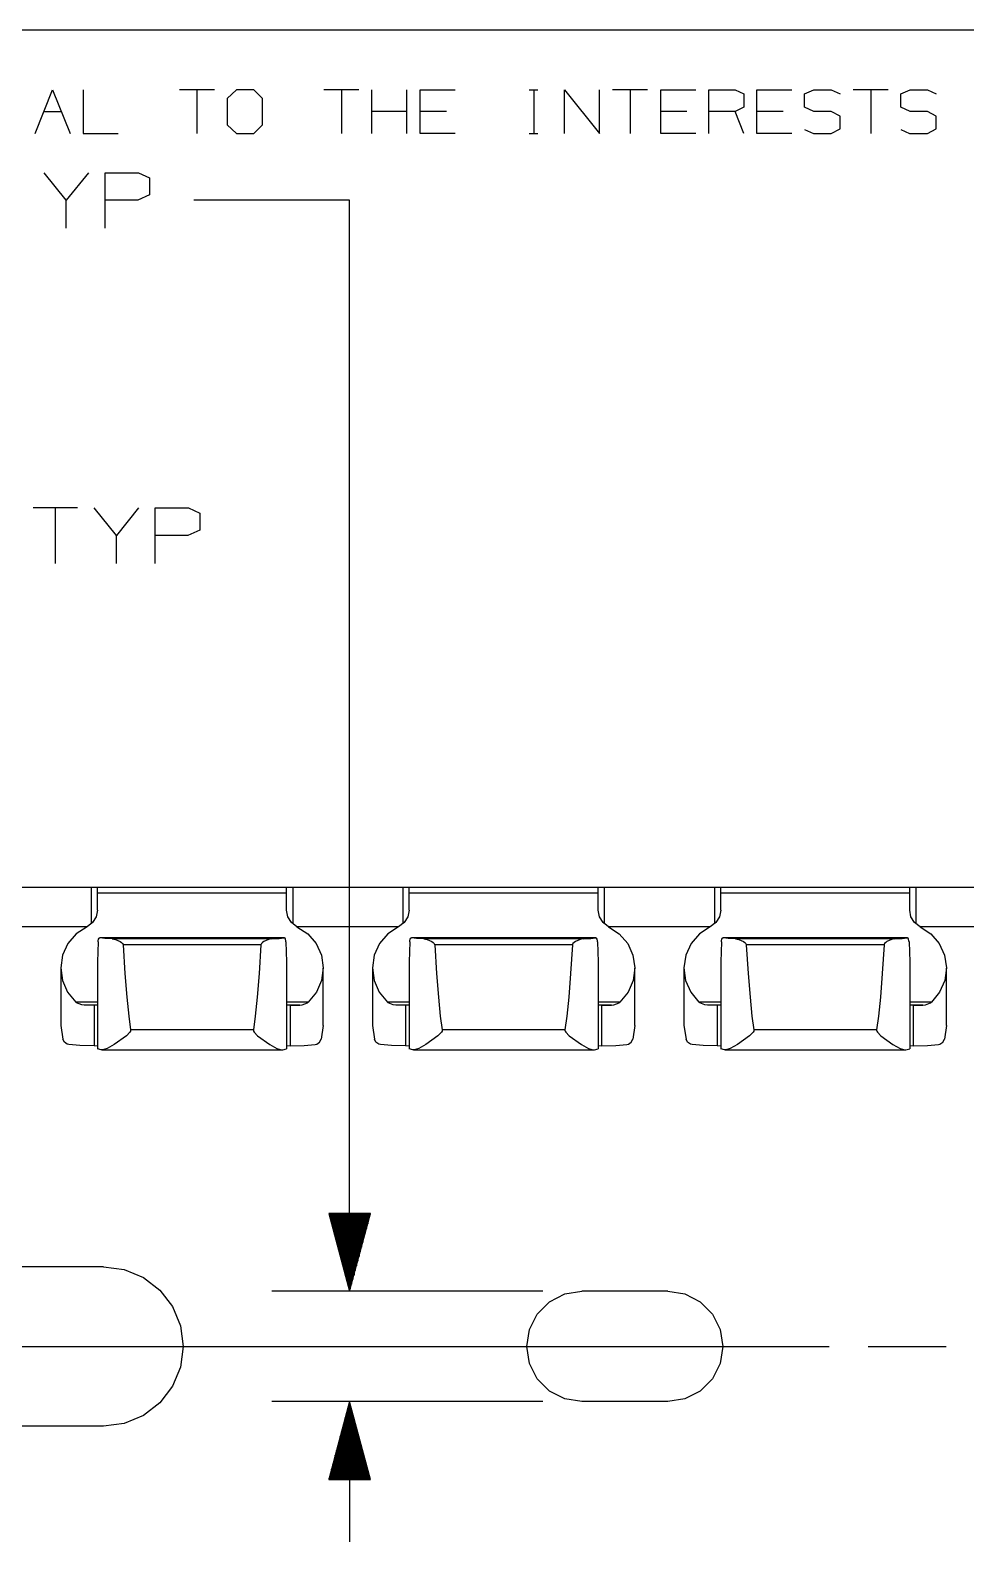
# Model space of a CAD drawing. Extents: x 0.6 to 16.4, y 0.4 to 10.6.
# Drawn here: x 7.643 to 9.144, y 8.216 to 10.642 of the extents above; entities that cross this region are included whole.
import ezdxf

# ---------------------------------------------------------------- set-up
doc = ezdxf.new("R2010")
doc.units = 0
doc.header["$MEASUREMENT"] = 0
doc.layers.add('1', color=7, linetype='Continuous')

msp = doc.modelspace()

# ---------------------------------------------------------------- linework, layer by layer
at = {"layer": '1', "color": 7, "linetype": 'Continuous'}
for p, q in [((16.369932, 10.641915), (0.633067, 10.641915)), ((7.651155, 10.476116), (7.679205, 10.546244)), ((7.679205, 10.546244), (7.707257, 10.476116)), ((7.728369, 10.546244), (7.728369, 10.476116)), ((7.9389, 10.546244), (7.882798, 10.546244)), ((7.910849, 10.546244), (7.910849, 10.476116)), ((7.974038, 10.546244), (7.959274, 10.532218)), ((7.959274, 10.532218), (7.959274, 10.490142)), ((8.002089, 10.546244), (7.974038, 10.546244)), ((8.016114, 10.532218), (8.002089, 10.546244)), ((8.016114, 10.490142), (8.016114, 10.532218)), ((8.170543, 10.546244), (8.114441, 10.546244)), ((8.142492, 10.546244), (8.142492, 10.476116)), ((8.191655, 10.476116), (8.191655, 10.546244)), ((8.247758, 10.476116), (8.247758, 10.546244)), ((8.268869, 10.476116), (8.268869, 10.546244)), ((8.268869, 10.546244), (8.324972, 10.546244)), ((8.443968, 10.546244), (8.457994, 10.546244)), ((8.451349, 10.546244), (8.451349, 10.476116)), ((8.500513, 10.476116), (8.500513, 10.546244)), ((8.500513, 10.546244), (8.556615, 10.476116)), ((8.556615, 10.476116), (8.556615, 10.546244)), ((8.63383, 10.546244), (8.577727, 10.546244)), ((8.605779, 10.546244), (8.605779, 10.476116)), ((8.654942, 10.476116), (8.654942, 10.546244)), ((8.654942, 10.546244), (8.711044, 10.546244)), ((8.732156, 10.476116), (8.732156, 10.546244)), ((8.732156, 10.546244), (8.774233, 10.546244)), ((8.774233, 10.546244), (8.788259, 10.5396)), ((8.788259, 10.5396), (8.788259, 10.518192)), ((8.809371, 10.476116), (8.809371, 10.546244)), ((8.809371, 10.546244), (8.865473, 10.546244)), ((8.885847, 10.5396), (8.900611, 10.546244)), ((8.885847, 10.518192), (8.885847, 10.5396)), ((8.900611, 10.546244), (8.928661, 10.546244)), ((8.928661, 10.546244), (8.942687, 10.5396)), ((9.019901, 10.546244), (8.963799, 10.546244)), ((8.991851, 10.546244), (8.991851, 10.476116)), ((9.040276, 10.5396), (9.055039, 10.546244)), ((9.040276, 10.518192), (9.040276, 10.5396)), ((9.055039, 10.546244), (9.083091, 10.546244)), ((9.083091, 10.546244), (9.097116, 10.5396)), ((7.66518, 10.511549), (7.693231, 10.511549)), ((8.247758, 10.511549), (8.191655, 10.511549)), ((8.310946, 10.511549), (8.268869, 10.511549)), ((8.697019, 10.511549), (8.654942, 10.511549)), ((8.774233, 10.511549), (8.732156, 10.511549)), ((8.788259, 10.518192), (8.774233, 10.511549)), ((8.788259, 10.476116), (8.774233, 10.511549)), ((8.851447, 10.511549), (8.809371, 10.511549)), ((8.900611, 10.511549), (8.885847, 10.518192)), ((8.928661, 10.511549), (8.900611, 10.511549)), ((8.942687, 10.504168), (8.928661, 10.511549)), ((8.942687, 10.483498), (8.942687, 10.504168)), ((9.055039, 10.511549), (9.040276, 10.518192)), ((9.083091, 10.511549), (9.055039, 10.511549)), ((9.097116, 10.504168), (9.083091, 10.511549)), ((9.097116, 10.483498), (9.097116, 10.504168)), ((7.959274, 10.490142), (7.974038, 10.476116)), ((8.002089, 10.476116), (8.016114, 10.490142)), ((8.885847, 10.482759), (8.899873, 10.476116)), ((8.928661, 10.476116), (8.942687, 10.483498)), ((9.040276, 10.482759), (9.054301, 10.476116)), ((9.083091, 10.476116), (9.097116, 10.483498)), ((7.728369, 10.476116), (7.784471, 10.476116)), ((7.974038, 10.476116), (8.002089, 10.476116)), ((8.324972, 10.476116), (8.268869, 10.476116)), ((8.443968, 10.476116), (8.457994, 10.476116)), ((8.711044, 10.476116), (8.654942, 10.476116)), ((8.865473, 10.476116), (8.809371, 10.476116)), ((8.899873, 10.476116), (8.928661, 10.476116)), ((9.054301, 10.476116), (9.083091, 10.476116)), ((7.701192, 10.369184), (7.665567, 10.413247)), ((7.736817, 10.413247), (7.701192, 10.369184)), ((7.763629, 10.324185), (7.763629, 10.413247)), ((7.763629, 10.413247), (7.817067, 10.413247)), ((7.817067, 10.413247), (7.834879, 10.40481)), ((7.834879, 10.40481), (7.834879, 10.377623)), ((7.701192, 10.324185), (7.701192, 10.369184)), ((7.81613, 10.369184), (7.763629, 10.369184)), ((7.834879, 10.377623), (7.81613, 10.369184)), ((8.155817, 10.369184), (7.905817, 10.369184)), ((8.155817, 8.618013), (8.155817, 10.369184)), ((7.719043, 9.875246), (7.647792, 9.875246)), ((7.683417, 9.875246), (7.683417, 9.786183)), ((7.78148, 9.831183), (7.745855, 9.875246)), ((7.817105, 9.875246), (7.78148, 9.831183)), ((7.843917, 9.786183), (7.843917, 9.875246)), ((7.843917, 9.875246), (7.897355, 9.875246)), ((7.897355, 9.875246), (7.915167, 9.866808)), ((7.915167, 9.866808), (7.915167, 9.839621)), ((7.78148, 9.786183), (7.78148, 9.831183)), ((7.896418, 9.831183), (7.843917, 9.831183)), ((7.915167, 9.839621), (7.896418, 9.831183)), ((7.74128, 9.265968), (7.56443, 9.265968)), ((7.748351, 9.265969), (7.74128, 9.265968)), ((7.74128, 9.265968), (7.74128, 9.207772)), ((7.75128, 9.265971), (7.748351, 9.265969)), ((8.05443, 9.266324), (7.75128, 9.266324)), ((7.75128, 9.263959), (7.75128, 9.266324)), ((7.75128, 9.257214), (7.75128, 9.263959)), ((8.05443, 9.257214), (7.75128, 9.257214)), ((7.75128, 9.229902), (7.75128, 9.257214)), ((8.05443, 9.263959), (8.05443, 9.266324)), ((8.057359, 9.265969), (8.05443, 9.265971)), ((8.05443, 9.257214), (8.05443, 9.263959)), ((8.05443, 9.229902), (8.05443, 9.257214)), ((8.06443, 9.265968), (8.057359, 9.265969)), ((8.241281, 9.265968), (8.06443, 9.265968)), ((8.06443, 9.265968), (8.06443, 9.207772)), ((8.248351, 9.265969), (8.241281, 9.265968)), ((8.241281, 9.265968), (8.241281, 9.207772)), ((8.25128, 9.265971), (8.248351, 9.265969)), ((8.55443, 9.266324), (8.25128, 9.266324)), ((8.25128, 9.263959), (8.25128, 9.266324)), ((8.25128, 9.257214), (8.25128, 9.263959)), ((8.55443, 9.257214), (8.25128, 9.257214)), ((8.25128, 9.229902), (8.25128, 9.257214)), ((8.55443, 9.263959), (8.55443, 9.266324)), ((8.557359, 9.265969), (8.55443, 9.265971)), ((8.55443, 9.257214), (8.55443, 9.263959)), ((8.55443, 9.229902), (8.55443, 9.257214)), ((8.56443, 9.265968), (8.557359, 9.265969)), ((8.741281, 9.265968), (8.56443, 9.265968)), ((8.56443, 9.265968), (8.56443, 9.207772)), ((8.748351, 9.265969), (8.741281, 9.265968)), ((8.741281, 9.265968), (8.741281, 9.207772)), ((8.75128, 9.265971), (8.748351, 9.265969)), ((9.05443, 9.266324), (8.75128, 9.266324)), ((8.75128, 9.263959), (8.75128, 9.266324)), ((8.75128, 9.257214), (8.75128, 9.263959)), ((9.05443, 9.257214), (8.75128, 9.257214)), ((8.75128, 9.229902), (8.75128, 9.257214)), ((9.05443, 9.263959), (9.05443, 9.266324)), ((9.057359, 9.265969), (9.05443, 9.265971)), ((9.05443, 9.257214), (9.05443, 9.263959)), ((9.05443, 9.229902), (9.05443, 9.257214)), ((9.06443, 9.265968), (9.057359, 9.265969)), ((9.241281, 9.265968), (9.06443, 9.265968)), ((9.06443, 9.265968), (9.06443, 9.207772)), ((7.749221, 9.219092), (7.743328, 9.209766)), ((7.75128, 9.229902), (7.749221, 9.219092)), ((8.056489, 9.219092), (8.05443, 9.229902)), ((8.062383, 9.209766), (8.056489, 9.219092)), ((8.249222, 9.219092), (8.243327, 9.209766)), ((8.25128, 9.229902), (8.249222, 9.219092)), ((8.556489, 9.219092), (8.55443, 9.229902)), ((8.562383, 9.209766), (8.556489, 9.219092)), ((8.749222, 9.219092), (8.743327, 9.209766)), ((8.75128, 9.229902), (8.749222, 9.219092)), ((9.056489, 9.219092), (9.05443, 9.229902)), ((9.062383, 9.209766), (9.056489, 9.219092)), ((7.733612, 9.202815), (7.572098, 9.202815)), ((7.73348, 9.202702), (7.572355, 9.202702)), ((7.734407, 9.203203), (7.717188, 9.191751)), ((7.743328, 9.209766), (7.734407, 9.203203)), ((8.071302, 9.203203), (8.062383, 9.209766)), ((8.071302, 9.203203), (8.088522, 9.191751)), ((8.233612, 9.202815), (8.072098, 9.202815)), ((8.23348, 9.202702), (8.072355, 9.202702)), ((8.234407, 9.203203), (8.217188, 9.191751)), ((8.243327, 9.209766), (8.234407, 9.203203)), ((8.571302, 9.203203), (8.562383, 9.209766)), ((8.571302, 9.203203), (8.588522, 9.191751)), ((8.733612, 9.202815), (8.572098, 9.202815)), ((8.73348, 9.202702), (8.572355, 9.202702)), ((8.734407, 9.203203), (8.717188, 9.191751)), ((8.743327, 9.209766), (8.734407, 9.203203)), ((9.071302, 9.203203), (9.062383, 9.209766)), ((9.071302, 9.203203), (9.088522, 9.191751)), ((9.233612, 9.202815), (9.072098, 9.202815)), ((9.233355, 9.202702), (9.072355, 9.202702)), ((7.703797, 9.176069), (7.695259, 9.157356)), ((7.717188, 9.191751), (7.703797, 9.176069)), ((7.7523, 9.178725), (7.75128, 9.146501)), ((7.7523, 9.178725), (7.75246, 9.180516)), ((7.75246, 9.180516), (7.752913, 9.182995)), ((7.752913, 9.182995), (7.753632, 9.184663)), ((7.753632, 9.184663), (7.754627, 9.185368)), ((7.754627, 9.185368), (7.755074, 9.185362)), ((8.050877, 9.185384), (7.754834, 9.185384)), ((8.050636, 9.185362), (7.755074, 9.185362)), ((7.763114, 9.184361), (7.755074, 9.185362)), ((7.774944, 9.18355), (7.763114, 9.184361)), ((8.030766, 9.18355), (7.774944, 9.18355)), ((7.774944, 9.18355), (7.780248, 9.182597)), ((7.780248, 9.182597), (7.787721, 9.179321)), ((7.787721, 9.179321), (7.789796, 9.177845)), ((7.789796, 9.177845), (7.791581, 9.175931)), ((7.791581, 9.175931), (7.79215, 9.174767)), ((7.79215, 9.174767), (7.792308, 9.173923)), ((8.013402, 9.173923), (7.792308, 9.173923)), ((7.792308, 9.173923), (7.795267, 9.127992)), ((8.013402, 9.173923), (8.010444, 9.127992)), ((8.01356, 9.174767), (8.013402, 9.173923)), ((8.014129, 9.175931), (8.01356, 9.174767)), ((8.015914, 9.177845), (8.014129, 9.175931)), ((8.017989, 9.179321), (8.015914, 9.177845)), ((8.025462, 9.182597), (8.017989, 9.179321)), ((8.030766, 9.18355), (8.025462, 9.182597)), ((8.030766, 9.18355), (8.042596, 9.184361)), ((8.042596, 9.184361), (8.050636, 9.185362)), ((8.051083, 9.185368), (8.050636, 9.185362)), ((8.052078, 9.184663), (8.051083, 9.185368)), ((8.052797, 9.182995), (8.052078, 9.184663)), ((8.05325, 9.180516), (8.052797, 9.182995)), ((8.05341, 9.178725), (8.05325, 9.180516)), ((8.05341, 9.178725), (8.05443, 9.146501)), ((8.088522, 9.191751), (8.101912, 9.176069)), ((8.101912, 9.176069), (8.110451, 9.157356)), ((8.203797, 9.176069), (8.195259, 9.157356)), ((8.217188, 9.191751), (8.203797, 9.176069)), ((8.2523, 9.178725), (8.25128, 9.146501)), ((8.2523, 9.178725), (8.25246, 9.180516)), ((8.25246, 9.180516), (8.252913, 9.182995)), ((8.252913, 9.182995), (8.253632, 9.184663)), ((8.253632, 9.184663), (8.254627, 9.185368)), ((8.254627, 9.185368), (8.255074, 9.185362)), ((8.550877, 9.185384), (8.254833, 9.185384)), ((8.550636, 9.185362), (8.255074, 9.185362)), ((8.263115, 9.184361), (8.255074, 9.185362)), ((8.274944, 9.18355), (8.263115, 9.184361)), ((8.530766, 9.18355), (8.274944, 9.18355)), ((8.274944, 9.18355), (8.280248, 9.182597)), ((8.280248, 9.182597), (8.287721, 9.179321)), ((8.287721, 9.179321), (8.289796, 9.177845)), ((8.289796, 9.177845), (8.291581, 9.175931)), ((8.291581, 9.175931), (8.29215, 9.174767)), ((8.29215, 9.174767), (8.292308, 9.173923)), ((8.513402, 9.173923), (8.292308, 9.173923)), ((8.292308, 9.173923), (8.295266, 9.127992)), ((8.513402, 9.173923), (8.510444, 9.127992)), ((8.51356, 9.174767), (8.513402, 9.173923)), ((8.514129, 9.175931), (8.51356, 9.174767)), ((8.515914, 9.177845), (8.514129, 9.175931)), ((8.517989, 9.179321), (8.515914, 9.177845)), ((8.525462, 9.182597), (8.517989, 9.179321)), ((8.530766, 9.18355), (8.525462, 9.182597)), ((8.530766, 9.18355), (8.542596, 9.184361)), ((8.542596, 9.184361), (8.550636, 9.185362)), ((8.551083, 9.185368), (8.550636, 9.185362)), ((8.552078, 9.184663), (8.551083, 9.185368)), ((8.552797, 9.182995), (8.552078, 9.184663)), ((8.55325, 9.180516), (8.552797, 9.182995)), ((8.55341, 9.178725), (8.55325, 9.180516)), ((8.55341, 9.178725), (8.55443, 9.146501)), ((8.588522, 9.191751), (8.601912, 9.176069)), ((8.601912, 9.176069), (8.610451, 9.157356)), ((8.703797, 9.176069), (8.695259, 9.157356)), ((8.717188, 9.191751), (8.703797, 9.176069)), ((8.7523, 9.178725), (8.75128, 9.146501)), ((8.7523, 9.178725), (8.75246, 9.180516)), ((8.75246, 9.180516), (8.752913, 9.182995)), ((8.752913, 9.182995), (8.753632, 9.184663)), ((8.753632, 9.184663), (8.754627, 9.185368)), ((8.754627, 9.185368), (8.755074, 9.185362)), ((9.050877, 9.185384), (8.754833, 9.185384)), ((9.050636, 9.185362), (8.755074, 9.185362)), ((8.763115, 9.184361), (8.755074, 9.185362)), ((8.774944, 9.18355), (8.763115, 9.184361)), ((9.030766, 9.18355), (8.774944, 9.18355)), ((8.774944, 9.18355), (8.780248, 9.182597)), ((8.780248, 9.182597), (8.787721, 9.179321)), ((8.787721, 9.179321), (8.789796, 9.177845)), ((8.789796, 9.177845), (8.791581, 9.175931)), ((8.791581, 9.175931), (8.79215, 9.174767)), ((8.79215, 9.174767), (8.792308, 9.173923)), ((9.013402, 9.173923), (8.792308, 9.173923)), ((8.792308, 9.173923), (8.795266, 9.127992)), ((9.013402, 9.173923), (9.010444, 9.127992)), ((9.01356, 9.174767), (9.013402, 9.173923)), ((9.014129, 9.175931), (9.01356, 9.174767)), ((9.015914, 9.177845), (9.014129, 9.175931)), ((9.017989, 9.179321), (9.015914, 9.177845)), ((9.025462, 9.182597), (9.017989, 9.179321)), ((9.030766, 9.18355), (9.025462, 9.182597)), ((9.030766, 9.18355), (9.042596, 9.184361)), ((9.042596, 9.184361), (9.050636, 9.185362)), ((9.051083, 9.185368), (9.050636, 9.185362)), ((9.052078, 9.184663), (9.051083, 9.185368)), ((9.052797, 9.182995), (9.052078, 9.184663)), ((9.05325, 9.180516), (9.052797, 9.182995)), ((9.05341, 9.178725), (9.05325, 9.180516)), ((9.05341, 9.178725), (9.05443, 9.146501)), ((9.088522, 9.191751), (9.101912, 9.176069)), ((9.101912, 9.176069), (9.110451, 9.157356)), ((7.695259, 9.157356), (7.692227, 9.137045)), ((7.75128, 9.146501), (7.75128, 9.007239)), ((8.05443, 9.146501), (8.05443, 9.007239)), ((8.110451, 9.157356), (8.113482, 9.137045)), ((8.195259, 9.157356), (8.192227, 9.137045)), ((8.25128, 9.146501), (8.25128, 9.007239)), ((8.55443, 9.146501), (8.55443, 9.007239)), ((8.610451, 9.157356), (8.613482, 9.137045)), ((8.695259, 9.157356), (8.692227, 9.137045)), ((8.75128, 9.146501), (8.75128, 9.007239)), ((9.05443, 9.146501), (9.05443, 9.007239)), ((9.110451, 9.157356), (9.113482, 9.137045)), ((7.692225, 9.136456), (7.692225, 9.044846)), ((7.692227, 9.137045), (7.694934, 9.116688)), ((7.795267, 9.127992), (7.798267, 9.089884)), ((8.010444, 9.127992), (8.007442, 9.089884)), ((8.113482, 9.137045), (8.110776, 9.116688)), ((8.113485, 9.044846), (8.113485, 9.136456)), ((8.192225, 9.136456), (8.192225, 9.044846)), ((8.192227, 9.137045), (8.194934, 9.116688)), ((8.295266, 9.127992), (8.298267, 9.089884)), ((8.510444, 9.127992), (8.507442, 9.089884)), ((8.613482, 9.137045), (8.610776, 9.116688)), ((8.613485, 9.044846), (8.613485, 9.136456)), ((8.692225, 9.136456), (8.692225, 9.044846)), ((8.692227, 9.137045), (8.694934, 9.116688)), ((8.795266, 9.127992), (8.798267, 9.089884)), ((9.010444, 9.127992), (9.007442, 9.089884)), ((9.113482, 9.137045), (9.110776, 9.116688)), ((9.113485, 9.044846), (9.113485, 9.136456)), ((7.694934, 9.116688), (7.703171, 9.097843)), ((7.703171, 9.097843), (7.71631, 9.081953)), ((8.102539, 9.097843), (8.0894, 9.081953)), ((8.110776, 9.116688), (8.102539, 9.097843)), ((8.194934, 9.116688), (8.203171, 9.097843)), ((8.203171, 9.097843), (8.21631, 9.081953)), ((8.602539, 9.097843), (8.5894, 9.081953)), ((8.610776, 9.116688), (8.602539, 9.097843)), ((8.694934, 9.116688), (8.703171, 9.097843)), ((8.703171, 9.097843), (8.71631, 9.081953)), ((9.102539, 9.097843), (9.0894, 9.081953)), ((9.110776, 9.116688), (9.102539, 9.097843)), ((7.751281, 9.081953), (7.71631, 9.081953)), ((7.717687, 9.080846), (7.71631, 9.081953)), ((7.725871, 9.077809), (7.717687, 9.080846)), ((7.729952, 9.077434), (7.725871, 9.077809)), ((7.751284, 9.077434), (7.729952, 9.077434)), ((7.745588, 9.076978), (7.729952, 9.077434)), ((7.75128, 9.076459), (7.745588, 9.076978)), ((7.745588, 9.076978), (7.745588, 9.011868)), ((7.798267, 9.089884), (7.801302, 9.0597)), ((8.007442, 9.089884), (8.004408, 9.0597)), ((8.075758, 9.077434), (8.054426, 9.077434)), ((8.0894, 9.081953), (8.054429, 9.081953)), ((8.060122, 9.076978), (8.05443, 9.076459)), ((8.060122, 9.076978), (8.075758, 9.077434)), ((8.060122, 9.076978), (8.060122, 9.011868)), ((8.075758, 9.077434), (8.07984, 9.077809)), ((8.07984, 9.077809), (8.088023, 9.080846)), ((8.088023, 9.080846), (8.0894, 9.081953)), ((8.251281, 9.081953), (8.21631, 9.081953)), ((8.217688, 9.080846), (8.21631, 9.081953)), ((8.225871, 9.077809), (8.217688, 9.080846)), ((8.229953, 9.077434), (8.225871, 9.077809)), ((8.251285, 9.077434), (8.229953, 9.077434)), ((8.245588, 9.076978), (8.229953, 9.077434)), ((8.25128, 9.076459), (8.245588, 9.076978)), ((8.245588, 9.076978), (8.245588, 9.011868)), ((8.298267, 9.089884), (8.301303, 9.0597)), ((8.507442, 9.089884), (8.504408, 9.0597)), ((8.575758, 9.077434), (8.554426, 9.077434)), ((8.5894, 9.081953), (8.554429, 9.081953)), ((8.560122, 9.076978), (8.55443, 9.076459)), ((8.560122, 9.076978), (8.575758, 9.077434)), ((8.560122, 9.076978), (8.560122, 9.011868)), ((8.575758, 9.077434), (8.57984, 9.077809)), ((8.57984, 9.077809), (8.588023, 9.080846)), ((8.588023, 9.080846), (8.5894, 9.081953)), ((8.751281, 9.081953), (8.71631, 9.081953)), ((8.717688, 9.080846), (8.71631, 9.081953)), ((8.725871, 9.077809), (8.717688, 9.080846)), ((8.729953, 9.077434), (8.725871, 9.077809)), ((8.751285, 9.077434), (8.729953, 9.077434)), ((8.745588, 9.076978), (8.729953, 9.077434)), ((8.75128, 9.076459), (8.745588, 9.076978)), ((8.745588, 9.076978), (8.745588, 9.011868)), ((8.798267, 9.089884), (8.801303, 9.0597)), ((9.007442, 9.089884), (9.004408, 9.0597)), ((9.075758, 9.077434), (9.054426, 9.077434)), ((9.0894, 9.081953), (9.054429, 9.081953)), ((9.060122, 9.076978), (9.05443, 9.076459)), ((9.060122, 9.076978), (9.075758, 9.077434)), ((9.060122, 9.076978), (9.060122, 9.011868)), ((9.075758, 9.077434), (9.07984, 9.077809)), ((9.07984, 9.077809), (9.088023, 9.080846)), ((9.088023, 9.080846), (9.0894, 9.081953)), ((7.801302, 9.0597), (7.804365, 9.037522)), ((8.004408, 9.0597), (8.001346, 9.037522)), ((8.301303, 9.0597), (8.304364, 9.037522)), ((8.504408, 9.0597), (8.501346, 9.037522)), ((8.801303, 9.0597), (8.804364, 9.037522)), ((9.004408, 9.0597), (9.001346, 9.037522)), ((7.692225, 9.044846), (7.695573, 9.022913)), ((7.797503, 9.02826), (7.778059, 9.014223)), ((7.803114, 9.033689), (7.797503, 9.02826)), ((7.804158, 9.035522), (7.803114, 9.033689)), ((7.804415, 9.036773), (7.804158, 9.035522)), ((8.001346, 9.037522), (7.804365, 9.037522)), ((7.804365, 9.037522), (7.804415, 9.036773)), ((8.001346, 9.037522), (8.001295, 9.036773)), ((8.001295, 9.036773), (8.001552, 9.035522)), ((8.001552, 9.035522), (8.002596, 9.033689)), ((8.002596, 9.033689), (8.008206, 9.02826)), ((8.008206, 9.02826), (8.027651, 9.014223)), ((8.113485, 9.044846), (8.110137, 9.022913)), ((8.192225, 9.044846), (8.195574, 9.022913)), ((8.297503, 9.02826), (8.278059, 9.014223)), ((8.303114, 9.033689), (8.297503, 9.02826)), ((8.304158, 9.035522), (8.303114, 9.033689)), ((8.304415, 9.036773), (8.304158, 9.035522)), ((8.501346, 9.037522), (8.304364, 9.037522)), ((8.304364, 9.037522), (8.304415, 9.036773)), ((8.501346, 9.037522), (8.501295, 9.036773)), ((8.501295, 9.036773), (8.501552, 9.035522)), ((8.501552, 9.035522), (8.502596, 9.033689)), ((8.502596, 9.033689), (8.508206, 9.02826)), ((8.508206, 9.02826), (8.527651, 9.014223)), ((8.613485, 9.044846), (8.610137, 9.022913)), ((8.692225, 9.044846), (8.695574, 9.022913)), ((8.797503, 9.02826), (8.778059, 9.014223)), ((8.803114, 9.033689), (8.797503, 9.02826)), ((8.804158, 9.035522), (8.803114, 9.033689)), ((8.804415, 9.036773), (8.804158, 9.035522)), ((9.001346, 9.037522), (8.804364, 9.037522)), ((8.804364, 9.037522), (8.804415, 9.036773)), ((9.001346, 9.037522), (9.001295, 9.036773)), ((9.001295, 9.036773), (9.001552, 9.035522)), ((9.001552, 9.035522), (9.002596, 9.033689)), ((9.002596, 9.033689), (9.008206, 9.02826)), ((9.008206, 9.02826), (9.027651, 9.014223)), ((9.113485, 9.044846), (9.110137, 9.022913)), ((7.698058, 9.017778), (7.695573, 9.022913)), ((7.702712, 9.014392), (7.698058, 9.017778)), ((7.705215, 9.013875), (7.702712, 9.014392)), ((7.722856, 9.012636), (7.705215, 9.013875)), ((7.745588, 9.011868), (7.722856, 9.012636)), ((7.75128, 9.01135), (7.745588, 9.011868)), ((7.757197, 9.00548), (7.75128, 9.007239)), ((7.759235, 9.005456), (7.757197, 9.00548)), ((7.758317, 9.005407), (8.047393, 9.005407)), ((7.766629, 9.007771), (7.759235, 9.005456)), ((7.778059, 9.014223), (7.766629, 9.007771)), ((8.027651, 9.014223), (8.039081, 9.007771)), ((8.039081, 9.007771), (8.046474, 9.005456)), ((8.046474, 9.005456), (8.048512, 9.00548)), ((8.048512, 9.00548), (8.05443, 9.007239)), ((8.060122, 9.011868), (8.05443, 9.01135)), ((8.060122, 9.011868), (8.082854, 9.012636)), ((8.082854, 9.012636), (8.100495, 9.013875)), ((8.100495, 9.013875), (8.102998, 9.014392)), ((8.102998, 9.014392), (8.107652, 9.017778)), ((8.107652, 9.017778), (8.110137, 9.022913)), ((8.198058, 9.017778), (8.195574, 9.022913)), ((8.202712, 9.014392), (8.198058, 9.017778)), ((8.205215, 9.013875), (8.202712, 9.014392)), ((8.222857, 9.012636), (8.205215, 9.013875)), ((8.245588, 9.011868), (8.222857, 9.012636)), ((8.25128, 9.01135), (8.245588, 9.011868)), ((8.257197, 9.00548), (8.25128, 9.007239)), ((8.259235, 9.005456), (8.257197, 9.00548)), ((8.258317, 9.005407), (8.547393, 9.005407)), ((8.266629, 9.007771), (8.259235, 9.005456)), ((8.278059, 9.014223), (8.266629, 9.007771)), ((8.527651, 9.014223), (8.539081, 9.007771)), ((8.539081, 9.007771), (8.546474, 9.005456)), ((8.546474, 9.005456), (8.548512, 9.00548)), ((8.548512, 9.00548), (8.55443, 9.007239)), ((8.560122, 9.011868), (8.55443, 9.01135)), ((8.560122, 9.011868), (8.582854, 9.012636)), ((8.582854, 9.012636), (8.600495, 9.013875)), ((8.600495, 9.013875), (8.602998, 9.014392)), ((8.602998, 9.014392), (8.607652, 9.017778)), ((8.607652, 9.017778), (8.610137, 9.022913)), ((8.698058, 9.017778), (8.695574, 9.022913)), ((8.702712, 9.014392), (8.698058, 9.017778)), ((8.705215, 9.013875), (8.702712, 9.014392)), ((8.722857, 9.012636), (8.705215, 9.013875)), ((8.745588, 9.011868), (8.722857, 9.012636)), ((8.75128, 9.01135), (8.745588, 9.011868)), ((8.757197, 9.00548), (8.75128, 9.007239)), ((8.759235, 9.005456), (8.757197, 9.00548)), ((8.758317, 9.005407), (9.047393, 9.005407)), ((8.766629, 9.007771), (8.759235, 9.005456)), ((8.778059, 9.014223), (8.766629, 9.007771)), ((9.027651, 9.014223), (9.039081, 9.007771)), ((9.039081, 9.007771), (9.046474, 9.005456)), ((9.046474, 9.005456), (9.048512, 9.00548)), ((9.048512, 9.00548), (9.05443, 9.007239)), ((9.060122, 9.011868), (9.05443, 9.01135)), ((9.060122, 9.011868), (9.082854, 9.012636)), ((9.082854, 9.012636), (9.100495, 9.013875)), ((9.100495, 9.013875), (9.102998, 9.014392)), ((9.102998, 9.014392), (9.107652, 9.017778)), ((9.107652, 9.017778), (9.110137, 9.022913)), ((8.189311, 8.743013), (8.122323, 8.743013)), ((8.122323, 8.743013), (8.155817, 8.618013)), ((8.122817, 8.743013), (8.122817, 8.741171)), ((8.122817, 8.743013), (8.122817, 8.741171)), ((8.124817, 8.743013), (8.124817, 8.733706)), ((8.126817, 8.743013), (8.126817, 8.726242)), ((8.128817, 8.743013), (8.128817, 8.718779)), ((8.130817, 8.743013), (8.130817, 8.711314)), ((8.132817, 8.743013), (8.132817, 8.70385)), ((8.134817, 8.743013), (8.134817, 8.696386)), ((8.136817, 8.743013), (8.136817, 8.688922)), ((8.138817, 8.743013), (8.138817, 8.681458)), ((8.140817, 8.743013), (8.140817, 8.673994)), ((8.142817, 8.743013), (8.142817, 8.66653)), ((8.144817, 8.743013), (8.144817, 8.659065)), ((8.146817, 8.743013), (8.146817, 8.651602)), ((8.148817, 8.743013), (8.148817, 8.644137)), ((8.150817, 8.743013), (8.150817, 8.636673)), ((8.152817, 8.743013), (8.152817, 8.62921)), ((8.154817, 8.743013), (8.154817, 8.621745)), ((8.155817, 8.618013), (8.189311, 8.743013)), ((8.156817, 8.743013), (8.156817, 8.621745)), ((8.158817, 8.743013), (8.158817, 8.62921)), ((8.160817, 8.743013), (8.160817, 8.636673)), ((8.162817, 8.743013), (8.162817, 8.644137)), ((8.164817, 8.743013), (8.164817, 8.651602)), ((8.166817, 8.743013), (8.166817, 8.659065)), ((8.168818, 8.743013), (8.168818, 8.66653)), ((8.170817, 8.743013), (8.170817, 8.673994)), ((8.172817, 8.743013), (8.172817, 8.681458)), ((8.174817, 8.743013), (8.174817, 8.688922)), ((8.176817, 8.743013), (8.176817, 8.696386)), ((8.178817, 8.743013), (8.178817, 8.70385)), ((8.180817, 8.743013), (8.180817, 8.711314)), ((8.182817, 8.743013), (8.182817, 8.718779)), ((8.184817, 8.743013), (8.184817, 8.726242)), ((8.186817, 8.743013), (8.186817, 8.733706)), ((8.188817, 8.743013), (8.188817, 8.741171)), ((8.188817, 8.743013), (8.188817, 8.741171)), ((7.760859, 8.657513), (7.465859, 8.657513)), ((7.760859, 8.657513), (7.793988, 8.653152)), ((7.793988, 8.653152), (7.824859, 8.640365)), ((7.824859, 8.640365), (7.851368, 8.620023)), ((7.851368, 8.620023), (7.87171, 8.593513)), ((8.465859, 8.618013), (8.030817, 8.618013)), ((8.47634, 8.601111), (8.501011, 8.613682)), ((8.501011, 8.613682), (8.528359, 8.618013)), ((8.666359, 8.618013), (8.528359, 8.618013)), ((8.666359, 8.618013), (8.693707, 8.613682)), ((8.693707, 8.613682), (8.718378, 8.601111)), ((7.87171, 8.593513), (7.884498, 8.562642)), ((8.456761, 8.581532), (8.47634, 8.601111)), ((8.718378, 8.601111), (8.737957, 8.581532)), ((8.44419, 8.556861), (8.456761, 8.581532)), ((8.737957, 8.581532), (8.750527, 8.556861)), ((7.884498, 8.562642), (7.888859, 8.529513)), ((8.439859, 8.529513), (8.44419, 8.556861)), ((8.750527, 8.556861), (8.754859, 8.529513)), ((7.336358, 8.529513), (8.925361, 8.529513)), ((7.888859, 8.529513), (7.884498, 8.496385)), ((8.44419, 8.502165), (8.439859, 8.529513)), ((8.754859, 8.529513), (8.750527, 8.502165)), ((8.987861, 8.529513), (9.112861, 8.529513)), ((7.884498, 8.496385), (7.87171, 8.465513)), ((8.456761, 8.477494), (8.44419, 8.502165)), ((8.750527, 8.502165), (8.737957, 8.477494)), ((8.47634, 8.457915), (8.456761, 8.477494)), ((8.737957, 8.477494), (8.718378, 8.457915)), ((7.87171, 8.465513), (7.851368, 8.439003)), ((8.501011, 8.445345), (8.47634, 8.457915)), ((8.528359, 8.441013), (8.501011, 8.445345)), ((8.693707, 8.445345), (8.666359, 8.441013)), ((8.718378, 8.457915), (8.693707, 8.445345)), ((7.824859, 8.418662), (7.793988, 8.405874)), ((7.851368, 8.439003), (7.824859, 8.418662)), ((8.465859, 8.441013), (8.030817, 8.441013)), ((8.155817, 8.441013), (8.122323, 8.316013)), ((8.150817, 8.316013), (8.150817, 8.422353)), ((8.152817, 8.316013), (8.152817, 8.429817)), ((8.154817, 8.316013), (8.154817, 8.437281)), ((8.155817, 8.441013), (8.155817, 8.216013)), ((8.189311, 8.316013), (8.155817, 8.441013)), ((8.156817, 8.316013), (8.156817, 8.437281)), ((8.158817, 8.316013), (8.158817, 8.429817)), ((8.160817, 8.316013), (8.160817, 8.422353)), ((8.666359, 8.441013), (8.528359, 8.441013)), ((7.760859, 8.401513), (7.465859, 8.401513)), ((7.793988, 8.405874), (7.760859, 8.401513)), ((8.144817, 8.316013), (8.144817, 8.399961)), ((8.146817, 8.316013), (8.146817, 8.407425)), ((8.148817, 8.316013), (8.148817, 8.414888)), ((8.162817, 8.316013), (8.162817, 8.414888)), ((8.164817, 8.316013), (8.164817, 8.407425)), ((8.166817, 8.316013), (8.166817, 8.399961)), ((8.136817, 8.316013), (8.136817, 8.370104)), ((8.138817, 8.316013), (8.138817, 8.377568)), ((8.140817, 8.316013), (8.140817, 8.385033)), ((8.142817, 8.316013), (8.142817, 8.392496)), ((8.168818, 8.316013), (8.168818, 8.392496)), ((8.170817, 8.316013), (8.170817, 8.385033)), ((8.172817, 8.316013), (8.172817, 8.377568)), ((8.174817, 8.316013), (8.174817, 8.370104)), ((8.130817, 8.316013), (8.130817, 8.347712)), ((8.132817, 8.316013), (8.132817, 8.355176)), ((8.134817, 8.316013), (8.134817, 8.36264)), ((8.176817, 8.316013), (8.176817, 8.36264)), ((8.178817, 8.316013), (8.178817, 8.355176)), ((8.180817, 8.316013), (8.180817, 8.347712)), ((8.124817, 8.316013), (8.124817, 8.325319)), ((8.126817, 8.316013), (8.126817, 8.332784)), ((8.128817, 8.316013), (8.128817, 8.340247)), ((8.182817, 8.316013), (8.182817, 8.340247)), ((8.184817, 8.316013), (8.184817, 8.332784)), ((8.186817, 8.316013), (8.186817, 8.325319)), ((8.122323, 8.316013), (8.189311, 8.316013)), ((8.122817, 8.316013), (8.122817, 8.317855)), ((8.122817, 8.316013), (8.122817, 8.317855)), ((8.188817, 8.316013), (8.188817, 8.317855)), ((8.188817, 8.316013), (8.188817, 8.317855))]:
    msp.add_line(p, q, dxfattribs=at)

doc.saveas('drawing.dxf')
